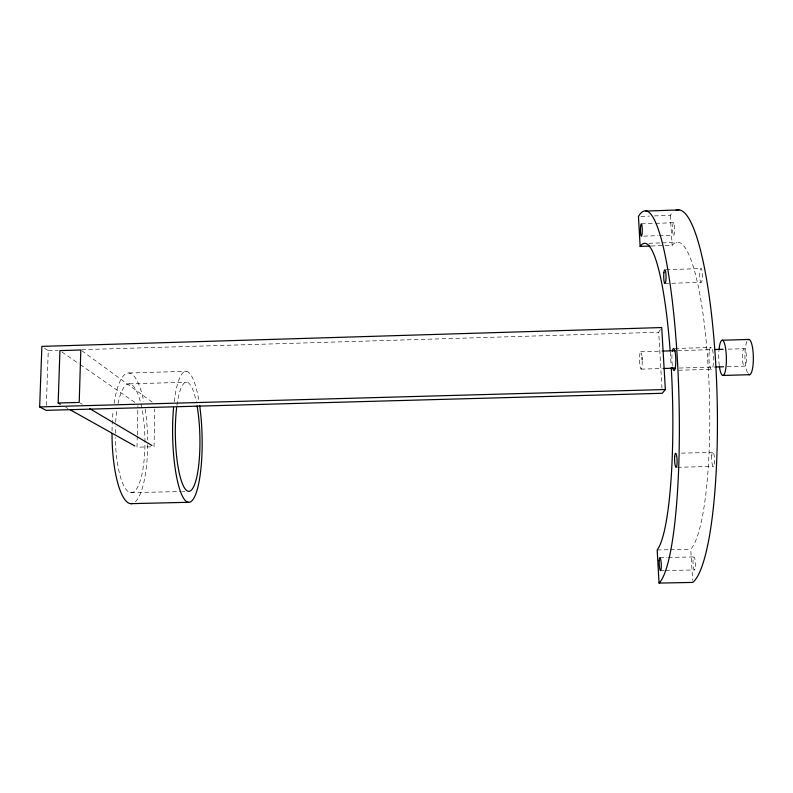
<?xml version="1.0" encoding="UTF-8"?>
<svg xmlns="http://www.w3.org/2000/svg" width="793" height="793" viewBox="0 0 793 793"><rect width="100%" height="100%" fill="white"/><g stroke="black" fill="none" stroke-linecap="round" stroke-linejoin="round"><path stroke-width="0.59" stroke-dasharray="3.96 2.97" d="M154.05 446.737L154.774 408.94M137.248 436.209L137.011 447.183L151.612 446.796M137.278 434.99L137.913 405.748M46.301 405.481L48.264 350.684L44.616 348.226M661.986 388.411L658.705 332.237L661.114 328.48M640.903 216.4L649.487 216.093M654.384 215.924L670.313 215.369A187.257 33.911 88.5 0 1 673.009 212.237M641.359 223.844L654.532 223.378M655.732 223.339L673.693 222.714M643.728 236.136L658.071 235.65M659.261 235.61L673.604 235.115A6.205 1.09 89.9 0 0 674.625 226.104A6.205 1.09 89.9 0 0 672.732 225.529A6.205 1.09 89.9 0 0 673.604 235.115M648.912 243.312L661.035 242.896M662.244 242.856L676.776 242.371M651.212 246.008L672.137 245.305A154.883 27.943 88.5 0 1 708.228 367.575A154.883 27.943 88.5 0 1 690.733 549.252L692.636 580.337M666.12 269.699L701.161 268.549M664.841 283.498L701.012 282.338A6.919 1.378 89.6 0 0 702.32 272.554A6.919 1.378 89.6 0 0 699.951 271.454A6.919 1.378 89.6 0 0 701.012 282.338M48.264 350.684L58.167 350.377M81.699 349.673L658.705 332.237M675.111 348.494L711.351 347.433M640.694 351.725L661.63 351.111M677.648 350.635L712.134 349.624M728.143 349.148L744.151 348.682M129.021 372.997L186.395 371.322M129.318 383.871L186.692 382.226M641.091 369.132L662.016 368.527M679.254 368.041L714.959 367.01M727.27 366.653L744.508 366.168A8.743 2.042 88.9 0 0 746.035 353.034A8.743 2.042 88.9 0 0 742.496 353.063A8.743 2.042 88.9 0 0 744.508 366.168M678.56 370.242L711.073 369.31M681.435 453.16L712.649 452.377M677.47 467.285L713.571 466.403M130.904 492.711L181.171 491.501M182.4 491.472L184.848 491.412M657.179 549.965L669.163 549.708M670.363 549.678L690.733 549.252M659.855 557.628L667.131 557.479M668.35 557.449L693.835 556.924M660.589 570.633L664.237 570.554M665.446 570.534L694.638 569.939M65.71 407.265L67.871 408.474M80.252 403.062L82.363 404.311M61.963 352.013L79.181 363.918M80.192 364.621L134.899 402.428M81.808 350.704L152.9 402.616M670.313 215.369L672.137 245.305M112.031 431.134A65.363 17.773 88.8 0 1 113.201 410.477M114.113 403.439A65.363 17.773 88.8 0 1 143.781 401.496M145.178 409.277A65.363 17.773 88.8 0 1 147.647 440.075M147.667 444.595A65.363 17.773 88.8 0 1 134.235 502.663M118.008 403.706A54.439 14.799 88.8 0 1 141.878 408.286A54.439 14.799 88.8 0 1 135.355 490.52A54.439 14.799 88.8 0 1 115.322 437.587M115.302 433.394A54.439 14.799 88.8 0 1 115.461 426.317M115.669 422.302A54.439 14.799 88.8 0 1 116.829 410.645M174.192 401.764A65.522 14.72 88.7 0 1 198.765 399.959M176.908 405.451A54.578 12.252 88.7 0 1 196.228 401.536M670.244 352.052A154.665 23.77 88.5 0 1 671.126 365.107M672.355 365.652A11.052 1.943 88.8 0 1 672.276 351.824M719.281 365.533A17.615 3.806 88.9 0 1 718.914 351.101M747.472 372.69A17.634 4.193 88.9 0 1 744.934 356.344A17.634 4.193 88.9 0 1 747.214 340.831M642.211 360.993A8.703 1.299 88.7 0 1 640.605 368.537A8.703 1.299 88.7 0 1 639.773 354.947A8.703 1.299 88.7 0 1 641.884 355.651M709.21 352.231A11.072 2.29 88.8 0 0 711.291 369.429A11.072 2.29 88.8 0 0 713.194 353.48A11.072 2.29 88.8 0 0 709.21 352.231M693.042 559.937A6.522 1.209 87 0 0 694.529 569.939A6.522 1.209 87 0 0 695.164 560.393A6.522 1.209 87 0 0 693.042 559.937M711.747 455.539A7.087 1.457 87.8 0 0 713.303 466.453A7.087 1.457 87.8 0 0 714.295 456.144A7.087 1.457 87.8 0 0 711.747 455.539"/><path stroke-width="1.19" d="M58.157 403.022L59.931 350.615L80.817 349.981L79.201 402.438L58.157 403.022L60.318 404.242M39.65 406.938L41.88 346.392L661.719 327.549L665.357 389.522L662.264 393.288L46.123 410.348L39.65 406.938L665.357 389.522M645.799 211.087L678.967 209.917M675.904 210.363A187.257 33.911 88.5 0 1 716.406 377.27A187.257 33.911 88.5 0 1 692.755 582.419L659.042 583.083A186.999 28.835 88.5 0 0 677.539 362.54A186.999 28.835 88.5 0 0 638.454 216.479L640.129 246.385L649.982 246.048M722.066 340.247L748.939 339.444M662.869 351.071L675.18 350.714M714.592 349.554L723.216 349.297M663.255 368.497L675.567 368.14M716.188 366.981L723.583 366.762M722.948 375.456L749.524 374.702M130.924 503.654L188.595 502.296M70.032 409.684L134.85 445.973M89.748 408.673L151.939 445.488M659.042 583.083L657.179 549.965A154.665 23.77 88.5 0 0 671.265 367.506M132.57 503.456A65.363 17.773 88.8 0 1 112.021 433.612M199.638 405.481A65.522 14.72 88.7 0 1 189.081 502.296A65.522 14.72 88.7 0 1 173.568 407.632M197.06 405.867A54.578 12.252 88.7 0 1 196.763 477.118A54.578 12.252 88.7 0 1 180.685 478.645A54.578 12.252 88.7 0 1 176.611 407.81M640.129 246.385A154.665 23.77 88.5 0 1 670.164 350.883M672.405 351.061A11.052 1.943 88.8 0 1 675.13 352.052A11.052 1.943 88.8 0 1 675.349 367.446A11.052 1.943 88.8 0 1 672.633 367.357M719.003 349.971A17.615 3.806 88.9 0 1 724.633 343.904A17.615 3.806 88.9 0 1 725.317 371.114A17.615 3.806 88.9 0 1 719.429 366.634M748.057 339.741A17.634 4.193 88.9 0 1 753.35 357.792A17.634 4.193 88.9 0 1 748.324 374.068M642.043 357.316A8.703 1.299 88.7 0 1 642.181 359.744M659.191 560.641A6.513 1.031 87.2 0 0 660.49 570.633A6.513 1.031 87.2 0 0 660.995 561.107A6.513 1.031 87.2 0 0 659.191 560.641M674.674 456.471A7.078 1.239 87.9 0 0 676.042 467.374A7.078 1.239 87.9 0 0 676.845 457.085A7.078 1.239 87.9 0 0 674.674 456.471M663.89 272.623A6.909 1.17 89.4 0 0 664.841 283.498A6.909 1.17 89.4 0 0 665.912 273.734A6.909 1.17 89.4 0 0 663.89 272.623M640.556 226.639A6.195 0.932 89.7 0 0 641.339 236.225A6.195 0.932 89.7 0 0 642.161 227.234A6.195 0.932 89.7 0 0 640.556 226.639"/></g></svg>
